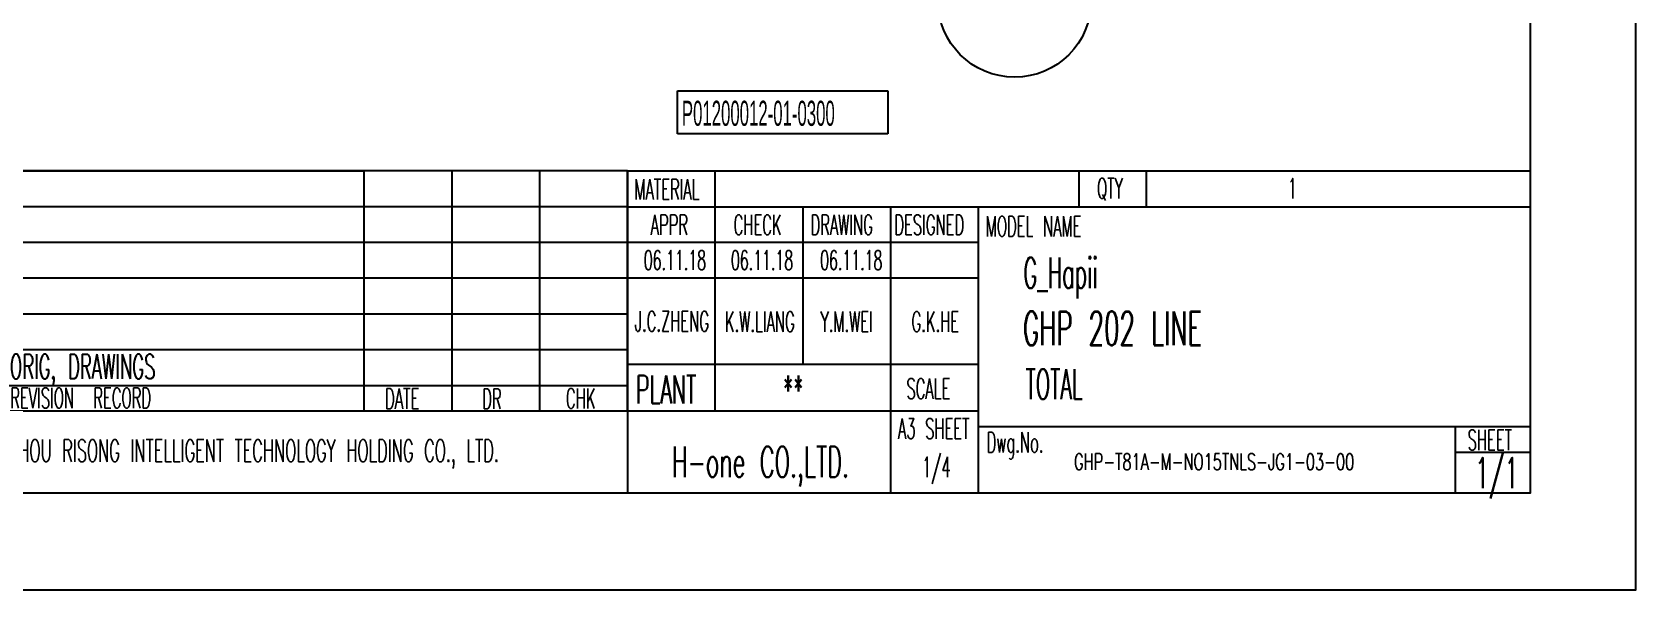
# Model space of a CAD drawing. Header units: millimetres. Extents: x 7914 to 16415, y -883 to 305.
# Drawn here: x 8967 to 9594, y -883 to -665 of the extents above; entities that cross this region are included whole.
import ezdxf
from ezdxf.enums import TextEntityAlignment as Align

# ---------------------------------------------------------------- set-up
doc = ezdxf.new("R2010")
doc.units = ezdxf.units.MM
doc.layers.add('title_frame', color=7, linetype='Continuous')
doc.layers.add('word_dim', color=253, linetype='Continuous')
doc.styles.add('MX_NOTE_STANDARD', font='txt.shx', dxfattribs={"bigfont": 'bigfont.shx'})
doc.styles.get("Standard").update_dxf_attribs({"font": 'romans.shx', "bigfont": 'bigfont.shx'})
doc.dimstyles.new('RS1-4', dxfattribs={"dimscale": 4, "dimtxt": 3.5, "dimasz": 3, "dimexe": 1, "dimexo": 0, "dimgap": 1, "dimtad": 3, "dimdsep": 46, "dimtxsty": 'Standard', "dimblk1": 'OPEN', "dimblk2": 'OPEN', "dimsah": 1, "dimcen": 0, "dimclrd": 256, "dimclre": 256, "dimclrt": 3, "dimadec": 0, "dimazin": 0, "dimtfac": 1, "dimtmove": 0, "dimatfit": 3, "dimldrblk": 'OPEN', "dimfxl": 0, "dimtolj": 1, "dimtzin": 0, "dimarcsym": 0})

# ---------------------------------------------------------------- blocks, each defined once
blk = doc.blocks.new('A$C404331B6')
at = {"layer": 'title_frame'}
for p, q in [((0, 0), (53.9, 0)), ((79.62, 0), (0, 0)), ((53.9, -23.5), (53.9, 0)), ((62.48, -23.5), (62.48, 0)), ((62.48, -23.5), (62.48, 0)), ((71.05, -23.5), (71.05, 0)), ((71.05, -23.5), (71.05, 0)), ((79.62, 0), (79.62, -31.5)), ((79.62, 0), (167.83, 0)), ((88.2, -23.5), (88.2, 0)), ((123.73, 0), (123.73, -3.5)), ((130.3, 0), (130.3, -3.5)), ((53.9, -3.5), (0, -3.5)), ((79.62, -3.5), (0, -3.5)), ((79.62, -3.5), (167.83, -3.5)), ((96.78, -18.9), (96.78, -3.5)), ((105.35, -31.5), (105.35, -3.5)), ((113.92, -31.5), (113.92, -3.5)), ((53.9, -7), (0, -7)), ((79.62, -7), (0, -7)), ((113.92, -7), (79.62, -7)), ((53.9, -10.5), (0, -10.5)), ((79.62, -10.5), (0, -10.5)), ((113.92, -10.5), (79.62, -10.5)), ((53.9, -14), (0, -14)), ((79.62, -14), (0, -14)), ((53.9, -17.5), (0, -17.5)), ((79.62, -17.5), (0, -17.5)), ((79.62, -18.9), (113.92, -18.9)), ((53.9, -21), (0, -21)), ((79.62, -21), (0, -21)), ((79.62, -23.5), (0, -23.5)), ((113.92, -23.5), (79.62, -23.5)), ((113.92, -25), (167.83, -25)), ((160.48, -25), (160.48, -31.5)), ((160.48, -27.5), (167.83, -27.5)), ((167.83, -31.5), (0, -31.5))]:
    blk.add_line(p, q, dxfattribs=at)
at = {"layer": 'title_frame', "color": 3, "style": 'MX_NOTE_STANDARD', "width": 0.5341}
for s, height, p in [('MATERIAL', 1.973, (80.3, -2.79)), ('QTY', 1.973, (125.5, -2.7)), ('APPR', 1.973, (81.89, -6.26)), ('CHECK', 1.973, (89.99, -6.26)), ('DRAWING', 1.973, (97.51, -6.26)), ('DESIGNED', 1.973, (105.7, -6.26)), ('MODEL NAME', 1.973, (114.63, -6.41)), ('ORIG, DRAWINGS', 2.4112, (19.27, -20.34)), ('PLANT', 2.74, (80.46, -22.73)), ('SCALE', 1.973, (106.88, -22.28)), ('REVISION  RECORD', 1.9728, (19.32, -23.18)), ('DATE', 1.973, (55.94, -23.26)), ('DR', 1.973, (65.43, -23.27)), ('CHK', 1.973, (73.61, -23.23)), ('MAKER NAME :GUANGZHOU RISONG INTELLIGENT TECHNOLOGY HOLDING CO., LTD.', 2.16, (2.22, -28.43)), ('Dwg.No.', 1.973, (114.71, -27.52)), ('SHEET', 1.973, (161.71, -27.29))]:
    blk.add_text(s, height=height, dxfattribs=at).set_placement(p)
blk = doc.blocks.new('aa1')
for p, q in [((0, 0), (-1, 0)), ((-0.4, 0.067), (0, 0)), ((-0.4, -0.067), (0, 0))]:
    blk.add_line(p, q)
blk = doc.blocks.new('aa2')
blk.add_circle((0, 0), 1)
blk = doc.blocks.new('*D281')
at = {"layer": 'DEFPOINTS', "color": 0, "linetype": 'Continuous', "ltscale": 2}
for p in [(9239.78, -567.05), (9351.4, -652.72), (9351.4, -652.72)]:
    blk.add_point(p, dxfattribs=at)
at = {"layer": 'word_dim', "linetype": 'Continuous', "lineweight": -2, "ltscale": 2}
blk.add_line((9263.58, -585.32), (9327.61, -634.45), dxfattribs=at)
at = {"layer": 'word_dim', "linetype": 'Continuous', "lineweight": -2, "ltscale": 2, "xscale": 30, "yscale": 30, "zscale": 30}
for name, p, rotation in [('aa1', (9239.78, -567.05), 142.4966261627217), ('aa2', (9351.4, -652.72), 322.4966261627217)]:
    blk.add_blockref(name, p, dxfattribs=dict(at, rotation=rotation))
at = {"layer": 'word_dim', "color": 3, "linetype": 'Continuous', "ltscale": 2, "insert": (9295.59, -609.88), "char_height": 0.000004, "attachment_point": 5, "rotation": 322.49663}
blk.add_mtext('\\A1;140.71', dxfattribs=at)
blk = doc.blocks.new('_Open')
at = {"color": 0, "lineweight": -2}
for p, q in [((-1, 0.167), (0, 0)), ((-1, -0.167), (0, 0)), ((0, 0), (-1, 0))]:
    blk.add_line(p, q, dxfattribs=at)

msp = doc.modelspace()

# ---------------------------------------------------------------- linework, layer by layer
at = {"layer": 'title_frame'}
for p, q in [((9219.723, -688.117), (9301.834, -688.117)), ((9219.723, -704.919), (9219.723, -688.117)), ((9301.834, -688.117), (9301.834, -704.919)), ((9301.834, -704.919), (9219.723, -704.919)), ((9200.136, -719.36), (9200.136, -733.36)), ((9200.136, -813.36), (9200.136, -719.36)), ((9200.136, -719.36), (9200.136, -845.36)), ((9552.936, -845.36), (9337.336, -845.36)), ((9552.936, -845.36), (9337.336, -845.36))]:
    msp.add_line(p, q, dxfattribs=at)
at = {"layer": 'title_frame', "color": 4}
msp.add_lwpolyline([(9594.236, 304.79), (7914.236, 304.79), (7914.236, -883.21), (9594.236, -883.21)], close=True, dxfattribs=at)
at = {"layer": 'title_frame'}
msp.add_lwpolyline([(7955.536, 266.94), (9552.936, 266.94), (9552.936, -845.36), (7955.536, -845.36)], close=True, dxfattribs=at)

# ---------------------------------------------------------------- block references
at = {"layer": 'word_dim', "ltscale": 2, "xscale": 4, "yscale": 4, "zscale": 4}
msp.add_blockref('A$C404331B6', (8881.636, -719.36), dxfattribs=at)

# ---------------------------------------------------------------- texts
at = {"linetype": 'Continuous', "insert": (9354.844, -761.279), "char_height": 12, "width": 203.6, "attachment_point": 4}
msp.add_mtext('{\\W0.5;\\C3;G_Hapii }', dxfattribs=at)
at = {"color": 3, "linetype": 'Continuous', "insert": (9374.665, -829.91), "char_height": 6.4, "width": 148.52549, "attachment_point": 1}
msp.add_mtext('{\\W0.65;GHP-T81A-M-NO15TNLS-JG1-03-00}', dxfattribs=at)
at = {"layer": 'title_frame', "color": 3, "style": 'MX_NOTE_STANDARD'}
for s, height, width, p in [('1', 7.891, 0.5341, (9458.139, -730.167)), ('06.11.18', 7.6, 0.5341, (9206.483, -758.065)), ('06.11.18', 7.6, 0.5341, (9240.53, -758.065)), ('06.11.18', 7.6, 0.5341, (9275.4, -758.065)), ('GHP 202 LINE', 13.2, 0.5341, (9354.691, -787.556)), ('**', 10.96, 0.5341, (9260.908, -810.283)), ('TOTAL', 11.76, 0.5, (9355.683, -808.613)), ('A3 SHEET', 7.8912, 0.5341, (9305.854, -824.066)), ('H-one CO.,LTD.', 12, 0.5341, (9217.559, -839.162)), ('1/4', 7.8912, 0.5341, (9315.261, -839.084)), ('1/1', 12, 0.5341, (9531.363, -843.457))]:
    msp.add_text(s, height=height, dxfattribs=dict(at, width=width)).set_placement(p)
at = {"layer": 'title_frame', "color": 3, "style": 'MX_NOTE_STANDARD', "width": 0.5341}
for s, p in [('J.C.ZHENG', (9217.464, -784.534)), ('K.W.LIANG', (9251.843, -784.62)), ('Y.M.WEI', (9285.762, -784.607)), ('G.K.HE', (9320.443, -784.62))]:
    msp.add_text(s, height=7.8912, dxfattribs=at).set_placement(p, align=Align.BOTTOM_CENTER)
at = {"layer": 'title_frame', "color": 3, "insert": (9221.376, -691.942), "char_height": 9.8, "width": 16.44281, "attachment_point": 1, "style": 'MX_NOTE_STANDARD'}
msp.add_mtext('{\\f3 of 9 Barcode|b0|i0|c0|p82;\\W0.5;P01200012-01-0300}', dxfattribs=at)

# ---------------------------------------------------------------- dimensions: what is measured, and where the dimension line sits
at = {"layer": 'word_dim', "color": 3, "linetype": 'Continuous', "ltscale": 2}
dim = msp.add_aligned_dim(p1=(9239.779, -567.051), p2=(9351.405, -652.716), distance=0, dimstyle='RS1-4', override={"dimtxt": 1e-06, "dimasz": 7.5, "dimgap": 0, "dimblk1": 'aa1', "dimblk2": 'aa2', "dimse1": 1, "dimse2": 1}, dxfattribs=at)
dim.commit()
dim.dimension.update_dxf_attribs({"geometry": '*D281', "text_midpoint": (9295.592, -609.884)})

doc.saveas('drawing.dxf')
